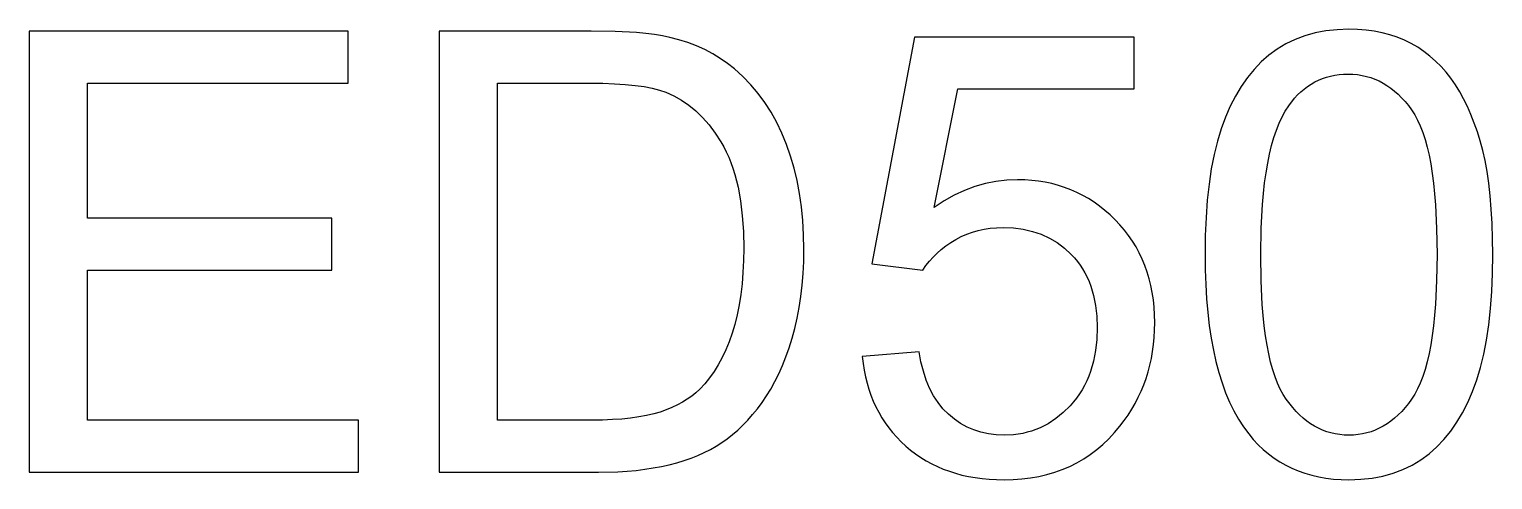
# Model space of a CAD drawing. Header units: millimetres. Extents: x -3.57 to 3.57, y -1.1 to 1.1.
import ezdxf

# ---------------------------------------------------------------- set-up
doc = ezdxf.new("R2010")
doc.units = ezdxf.units.MM
doc.layers.add('LASER_MARK', color=7, linetype='Continuous')

msp = doc.modelspace()

# ---------------------------------------------------------------- linework, layer by layer
at = {"layer": 'LASER_MARK'}
for points in [[(-3.5733, -1.0633), (-1.9656, -1.0633), (-1.9656, -0.809), (-3.2882, -0.809), (-3.2882, -0.0757), (-2.0964, -0.0757), (-2.0964, 0.1771), (-3.2882, 0.1771), (-3.2882, 0.8369), (-2.0156, 0.8369), (-2.0156, 1.0912), (-3.5733, 1.0912)], [(-1.5717, -1.0633), (-0.7943, -1.0633), (-0.6994, -1.061), (-0.654, -1.0581), (-0.6101, -1.0541), (-0.5675, -1.0489), (-0.5263, -1.0426), (-0.4866, -1.0351), (-0.4482, -1.0265), (-0.4113, -1.0168), (-0.3757, -1.006), (-0.3415, -0.9941), (-0.3086, -0.9811), (-0.2772, -0.9671), (-0.2471, -0.952), (-0.2184, -0.9358), (-0.191, -0.9185), (-0.1647, -0.8999), (-0.1388, -0.8796), (-0.1135, -0.8576), (-0.0887, -0.834), (-0.0645, -0.8087), (-0.0407, -0.7818), (-0.0175, -0.7533), (0.0051, -0.723), (0.027, -0.691), (0.0479, -0.6569), (0.0678, -0.6207), (0.0867, -0.5825), (0.1046, -0.5423), (0.1214, -0.5), (0.1373, -0.4557), (0.1521, -0.4093), (0.1655, -0.361), (0.1772, -0.311), (0.187, -0.2592), (0.1951, -0.2057), (0.2014, -0.1505), (0.2058, -0.0935), (0.2085, -0.0348), (0.2094, 0.0257), (0.2081, 0.0967), (0.2041, 0.1657), (0.1975, 0.2328), (0.1883, 0.2978), (0.1764, 0.3608), (0.1619, 0.4218), (0.1447, 0.4808), (0.1249, 0.5379), (0.1024, 0.5927), (0.0773, 0.6449), (0.0494, 0.6947), (0.0189, 0.742), (-0.0143, 0.7867), (-0.0502, 0.829), (-0.0888, 0.8688), (-0.1301, 0.906), (-0.1636, 0.9329), (-0.1989, 0.9575), (-0.2358, 0.9801), (-0.2744, 1.0004), (-0.3148, 1.0186), (-0.3568, 1.0347), (-0.4006, 1.0486), (-0.446, 1.0603), (-0.481, 1.0676), (-0.5196, 1.0738), (-0.562, 1.0791), (-0.608, 1.0835), (-0.7114, 1.0893), (-0.8296, 1.0912), (-1.5717, 1.0912)], [(2.247, 0.6143), (2.2286, 0.5537), (2.2126, 0.4885), (2.1991, 0.4186), (2.1881, 0.3441), (2.1795, 0.2649), (2.1733, 0.181), (2.1696, 0.0925), (2.1684, -0.0007), (2.1692, -0.0753), (2.1717, -0.1472), (2.1759, -0.2165), (2.1817, -0.2831), (2.1892, -0.3471), (2.1984, -0.4084), (2.2092, -0.4671), (2.2217, -0.5232), (2.2358, -0.5766), (2.2516, -0.6274), (2.2691, -0.6755), (2.2883, -0.721), (2.3091, -0.7639), (2.3316, -0.8041), (2.3557, -0.8417), (2.3815, -0.8766), (2.4042, -0.9037), (2.428, -0.929), (2.4529, -0.9525), (2.4788, -0.9743), (2.5057, -0.9944), (2.5337, -1.0127), (2.5627, -1.0293), (2.5928, -1.0442), (2.6239, -1.0572), (2.656, -1.0686), (2.6892, -1.0782), (2.7235, -1.086), (2.7587, -1.0921), (2.7951, -1.0965), (2.8325, -1.0991), (2.8709, -1.1), (2.9288, -1.098), (2.9841, -1.0921), (3.0369, -1.0821), (3.0871, -1.0682), (3.1348, -1.0503), (3.1799, -1.0285), (3.2225, -1.0027), (3.2625, -0.9729), (3.3001, -0.9394), (3.3352, -0.9027), (3.368, -0.8627), (3.3983, -0.8193), (3.4262, -0.7726), (3.4517, -0.7227), (3.4748, -0.6694), (3.4955, -0.6128), (3.5137, -0.5523), (3.5295, -0.4872), (3.5429, -0.4176), (3.5539, -0.3433), (3.5624, -0.2645), (3.5685, -0.1812), (3.5721, -0.0932), (3.5733, -0.0007), (3.5726, 0.0773), (3.5703, 0.1512), (3.5665, 0.221), (3.5612, 0.2868), (3.5544, 0.3484), (3.5461, 0.4058), (3.5362, 0.4592), (3.5248, 0.5085), (3.5122, 0.5548), (3.4983, 0.5993), (3.4833, 0.6421), (3.4672, 0.683), (3.4499, 0.7222), (3.4314, 0.7595), (3.4119, 0.7951), (3.3911, 0.8289), (3.3691, 0.8608), (3.3456, 0.8908), (3.3208, 0.9188), (3.2945, 0.945), (3.2668, 0.9692), (3.2376, 0.9914), (3.2071, 1.0118), (3.1751, 1.0302), (3.1417, 1.0466), (3.107, 1.0607), (3.071, 1.0727), (3.0336, 1.0825), (2.9949, 1.0902), (2.9549, 1.0956), (2.9136, 1.0989), (2.8709, 1.1), (2.8133, 1.098), (2.7583, 1.0921), (2.7058, 1.0822), (2.6558, 1.0684), (2.6082, 1.0506), (2.5632, 1.0289), (2.5207, 1.0032), (2.4807, 0.9736), (2.4431, 0.9404), (2.4079, 0.9038), (2.3752, 0.8638), (2.3448, 0.8206), (2.3167, 0.774), (2.2911, 0.7241), (2.2679, 0.6709)], [(0.7723, -0.4754), (0.4945, -0.4989), (0.4985, -0.5325), (0.5036, -0.5652), (0.51, -0.5971), (0.5177, -0.6282), (0.5266, -0.6584), (0.5368, -0.6878), (0.5482, -0.7163), (0.5608, -0.744), (0.5747, -0.7708), (0.5899, -0.7969), (0.6063, -0.8221), (0.6239, -0.8464), (0.6428, -0.8699), (0.6629, -0.8926), (0.6843, -0.9144), (0.7069, -0.9354), (0.7305, -0.9553), (0.755, -0.974), (0.7804, -0.9913), (0.8066, -1.0074), (0.8336, -1.0222), (0.8615, -1.0357), (0.8902, -1.0479), (0.9198, -1.0589), (0.9502, -1.0685), (0.9815, -1.0769), (1.0136, -1.0839), (1.0465, -1.0897), (1.0803, -1.0942), (1.1149, -1.0974), (1.1504, -1.0994), (1.1867, -1.1), (1.2309, -1.099), (1.274, -1.0959), (1.3159, -1.0908), (1.3565, -1.0837), (1.396, -1.0745), (1.4344, -1.0632), (1.4715, -1.0499), (1.5074, -1.0346), (1.5422, -1.0172), (1.5758, -0.9978), (1.6082, -0.9764), (1.6394, -0.9529), (1.6695, -0.9273), (1.6983, -0.8997), (1.726, -0.8701), (1.7525, -0.8384), (1.7731, -0.8115), (1.7925, -0.7839), (1.8104, -0.7557), (1.8271, -0.7269), (1.8424, -0.6975), (1.8564, -0.6674), (1.869, -0.6368), (1.8804, -0.6055), (1.8903, -0.5736), (1.899, -0.541), (1.9063, -0.5079), (1.9123, -0.4741), (1.917, -0.4397), (1.9203, -0.4047), (1.9223, -0.3691), (1.923, -0.3329), (1.9222, -0.2949), (1.9199, -0.2578), (1.9162, -0.2216), (1.9109, -0.1863), (1.904, -0.1518), (1.8957, -0.1182), (1.8858, -0.0855), (1.8745, -0.0536), (1.8616, -0.0227), (1.8472, 0.0074), (1.8313, 0.0367), (1.8139, 0.065), (1.7949, 0.0925), (1.7745, 0.1191), (1.7525, 0.1449), (1.729, 0.1697), (1.7044, 0.1934), (1.6791, 0.2155), (1.6531, 0.2362), (1.6265, 0.2553), (1.5991, 0.2728), (1.5711, 0.2888), (1.5424, 0.3034), (1.513, 0.3163), (1.4829, 0.3278), (1.4521, 0.3377), (1.4206, 0.3461), (1.3884, 0.353), (1.3556, 0.3583), (1.322, 0.3621), (1.2878, 0.3644), (1.2528, 0.3652), (1.1999, 0.3631), (1.1475, 0.3567), (1.0957, 0.3462), (1.0445, 0.3314), (0.9939, 0.3124), (0.9439, 0.2891), (0.8946, 0.2617), (0.8458, 0.23), (0.9619, 0.809), (1.8216, 0.809), (1.8216, 1.0618), (0.7502, 1.0618), (0.5415, -0.0448), (0.7899, -0.0772), (0.8053, -0.0545), (0.8221, -0.033), (0.8402, -0.0126), (0.8597, 0.0068), (0.8806, 0.0251), (0.9029, 0.0423), (0.9265, 0.0584), (0.9516, 0.0735), (0.9777, 0.0871), (1.0046, 0.0989), (1.0322, 0.1089), (1.0607, 0.117), (1.0899, 0.1234), (1.1199, 0.1279), (1.1507, 0.1306), (1.1823, 0.1315), (1.2325, 0.1295), (1.2803, 0.1234), (1.3256, 0.1131), (1.3684, 0.0988), (1.4088, 0.0804), (1.4467, 0.058), (1.4822, 0.0314), (1.5152, 0.0007), (1.5306, -0.016), (1.545, -0.0335), (1.5584, -0.0517), (1.5708, -0.0706), (1.5822, -0.0903), (1.5926, -0.1108), (1.6021, -0.132), (1.6105, -0.1539), (1.6244, -0.2001), (1.6343, -0.2492), (1.6403, -0.3013), (1.6423, -0.3564), (1.6402, -0.4144), (1.634, -0.4695), (1.6237, -0.5217), (1.6092, -0.5709), (1.6004, -0.5945), (1.5906, -0.6172), (1.5798, -0.6393), (1.5679, -0.6606), (1.555, -0.6812), (1.541, -0.701), (1.526, -0.7201), (1.51, -0.7385), (1.476, -0.7722), (1.4402, -0.8015), (1.4026, -0.8262), (1.383, -0.8369), (1.3631, -0.8465), (1.3426, -0.8549), (1.3217, -0.8622), (1.3004, -0.8684), (1.2786, -0.8735), (1.2336, -0.8802), (1.1867, -0.8825), (1.1478, -0.8809), (1.1102, -0.8761), (1.0742, -0.8681), (1.0396, -0.857), (1.0064, -0.8426), (0.9747, -0.825), (0.9444, -0.8043), (0.9156, -0.7804), (0.8887, -0.7533), (0.8644, -0.723), (0.8427, -0.6896), (0.8235, -0.6531), (0.8069, -0.6134), (0.7928, -0.5705), (0.7813, -0.5245)], [(2.5645, -0.7069), (2.5494, -0.6835), (2.5354, -0.6574), (2.5223, -0.6285), (2.5101, -0.5969), (2.499, -0.5625), (2.4888, -0.5253), (2.4796, -0.4853), (2.4713, -0.4425), (2.464, -0.397), (2.4577, -0.3487), (2.4524, -0.2977), (2.448, -0.2438), (2.4422, -0.1278), (2.4403, -0.0007), (2.4424, 0.1267), (2.4451, 0.1865), (2.4488, 0.2437), (2.4536, 0.2983), (2.4595, 0.3502), (2.4664, 0.3996), (2.4744, 0.4464), (2.4835, 0.4906), (2.4937, 0.5321), (2.5049, 0.5711), (2.5172, 0.6074), (2.5305, 0.6411), (2.5449, 0.6723), (2.5604, 0.7008), (2.577, 0.7267), (2.6053, 0.7629), (2.6203, 0.7792), (2.6359, 0.7942), (2.6521, 0.8081), (2.6689, 0.8208), (2.6862, 0.8322), (2.7041, 0.8425), (2.7225, 0.8515), (2.7416, 0.8593), (2.7612, 0.866), (2.7814, 0.8714), (2.8022, 0.8756), (2.8235, 0.8786), (2.8454, 0.8804), (2.8679, 0.881), (2.8908, 0.8803), (2.9133, 0.8783), (2.9352, 0.8749), (2.9567, 0.8701), (2.9777, 0.864), (2.9982, 0.8564), (3.0183, 0.8476), (3.0379, 0.8373), (3.057, 0.8257), (3.0756, 0.8127), (3.0937, 0.7984), (3.1114, 0.7827), (3.1286, 0.7656), (3.1453, 0.7471), (3.1615, 0.7273), (3.1773, 0.7061), (3.1923, 0.6829), (3.2064, 0.6568), (3.2195, 0.628), (3.2316, 0.5964), (3.2428, 0.562), (3.253, 0.5248), (3.2622, 0.4848), (3.2704, 0.442), (3.2777, 0.3964), (3.284, 0.348), (3.2893, 0.2969), (3.2937, 0.2429), (3.2995, 0.1267), (3.3015, -0.0007), (3.2995, -0.1275), (3.2937, -0.2432), (3.2893, -0.297), (3.284, -0.3479), (3.2777, -0.3962), (3.2704, -0.4416), (3.2622, -0.4843), (3.253, -0.5243), (3.2428, -0.5615), (3.2316, -0.5959), (3.2195, -0.6276), (3.2064, -0.6565), (3.1923, -0.6827), (3.1773, -0.7061), (3.1615, -0.7275), (3.1453, -0.7475), (3.1287, -0.7661), (3.1116, -0.7833), (3.094, -0.7991), (3.076, -0.8136), (3.0575, -0.8267), (3.0386, -0.8384), (3.0192, -0.8487), (2.9994, -0.8577), (2.9791, -0.8653), (2.9584, -0.8715), (2.9372, -0.8763), (2.9155, -0.8797), (2.8934, -0.8818), (2.8709, -0.8825), (2.8483, -0.8818), (2.8262, -0.8798), (2.8046, -0.8763), (2.7834, -0.8715), (2.7626, -0.8653), (2.7424, -0.8578), (2.7225, -0.8489), (2.7032, -0.8386), (2.6842, -0.8269), (2.6658, -0.8139), (2.6477, -0.7995), (2.6302, -0.7837), (2.6131, -0.7666), (2.5964, -0.748)], [(-1.2866, -0.809), (-1.2866, 0.8369), (-0.834, 0.8369), (-0.7726, 0.8363), (-0.7156, 0.8342), (-0.663, 0.8307), (-0.6147, 0.8259), (-0.5707, 0.8197), (-0.5312, 0.8121), (-0.496, 0.8032), (-0.4651, 0.7929), (-0.4262, 0.7756), (-0.3888, 0.7545), (-0.3528, 0.7297), (-0.3184, 0.7012), (-0.2854, 0.6689), (-0.2539, 0.6329), (-0.2239, 0.5931), (-0.1955, 0.5496), (-0.182, 0.5263), (-0.1695, 0.5018), (-0.1578, 0.4761), (-0.1469, 0.4491), (-0.1369, 0.4209), (-0.1278, 0.3915), (-0.1122, 0.329), (-0.1001, 0.2616), (-0.0914, 0.1893), (-0.0862, 0.1122), (-0.0845, 0.0301), (-0.0854, -0.0297), (-0.088, -0.0873), (-0.0925, -0.1426), (-0.0986, -0.1956), (-0.1066, -0.2464), (-0.1163, -0.2949), (-0.1278, -0.3411), (-0.1411, -0.385), (-0.1559, -0.4267), (-0.1722, -0.4663), (-0.1898, -0.5036), (-0.2089, -0.5388), (-0.2293, -0.5718), (-0.2512, -0.6026), (-0.2744, -0.6312), (-0.2991, -0.6576), (-0.3178, -0.6751), (-0.3381, -0.6916), (-0.36, -0.7071), (-0.3834, -0.7216), (-0.4083, -0.735), (-0.4348, -0.7475), (-0.4628, -0.7589), (-0.4923, -0.7693), (-0.5241, -0.7786), (-0.5587, -0.7867), (-0.5962, -0.7935), (-0.6365, -0.7991), (-0.6798, -0.8034), (-0.7258, -0.8065), (-0.7748, -0.8084), (-0.8267, -0.809)]]:
    msp.add_lwpolyline(points, close=True, dxfattribs=at)

doc.saveas('drawing.dxf')
